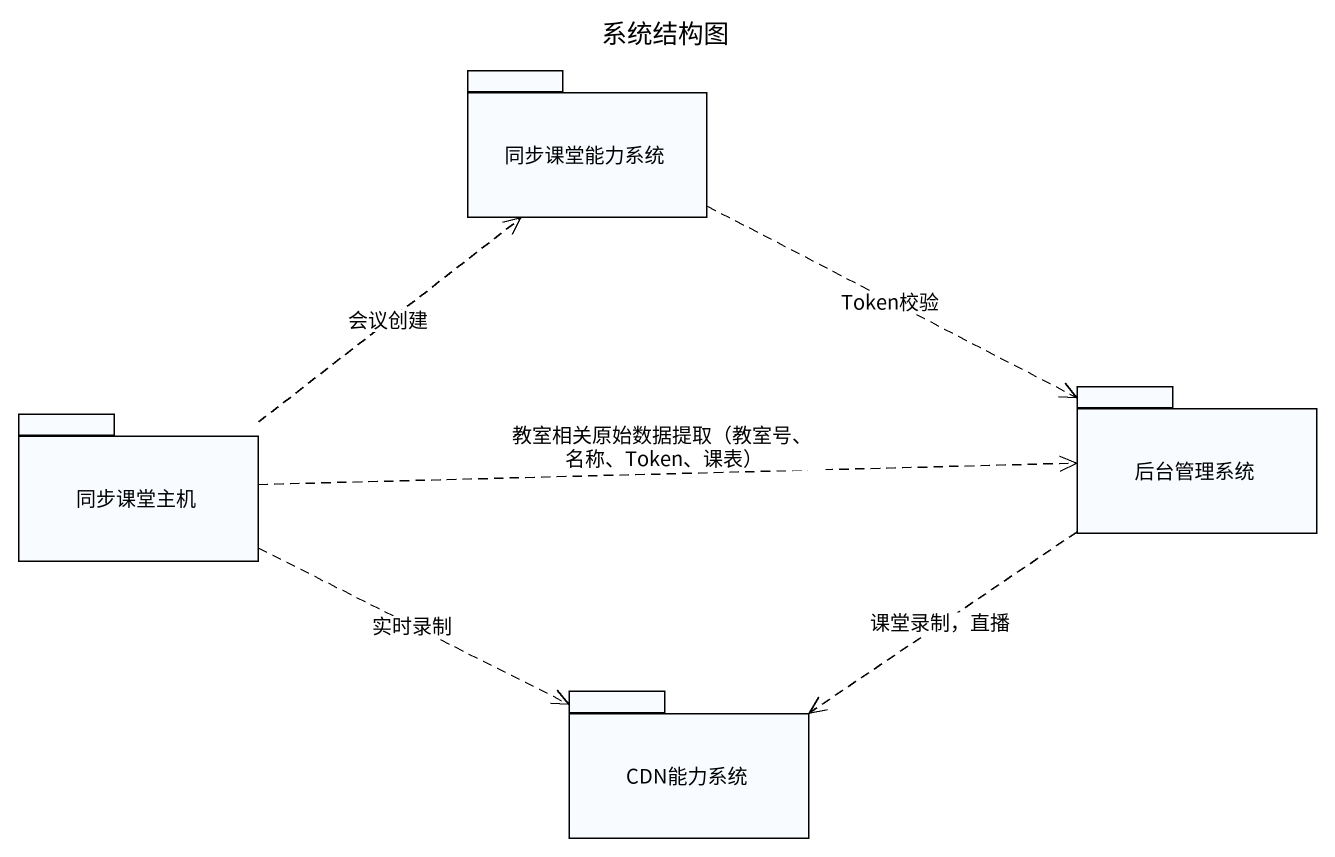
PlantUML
@startuml
title 系统结构图
package 同步课堂能力系统 {
}
package 后台管理系统 {
}
package 同步课堂主机 {
}
package CDN能力系统 {
}
同步课堂能力系统 .right.> 后台管理系统 : Token校验
后台管理系统 ..> CDN能力系统 : 课堂录制，直播
同步课堂主机 .up.> 同步课堂能力系统 : 会议创建
同步课堂主机 .right.> 后台管理系统 : 教室相关原始数据提取（教室号、名称、Token、课表）
同步课堂主机 .right.> CDN能力系统 : 实时录制
@enduml
